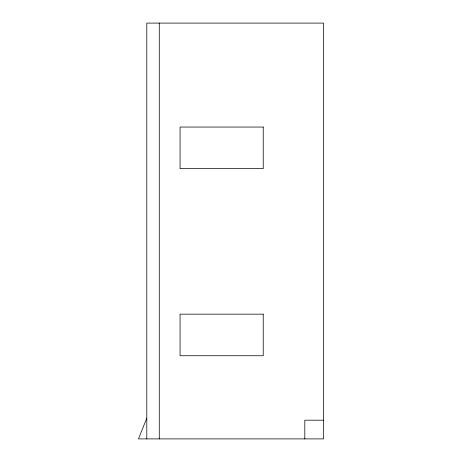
<?xml version="1.0" encoding="UTF-8"?>
<svg xmlns="http://www.w3.org/2000/svg" width="462" height="462" viewBox="0 0 462 462"><rect width="100%" height="100%" fill="white"/><g stroke="black" fill="none" stroke-linecap="round" stroke-linejoin="round"><path stroke-width="0.69" d="M146.8 418.11L138.484 438.9L323.516 438.9L323.516 23.1L146.8 23.1L146.8 438.9M323.516 420.189L304.804 420.189L304.804 438.9M159.275 23.1L159.275 438.9M263.225 127.05L180.065 127.05L180.065 168.63L263.225 168.63L263.225 127.05M263.225 314.16L180.065 314.16L180.065 355.74L263.225 355.74L263.225 314.16"/></g></svg>
